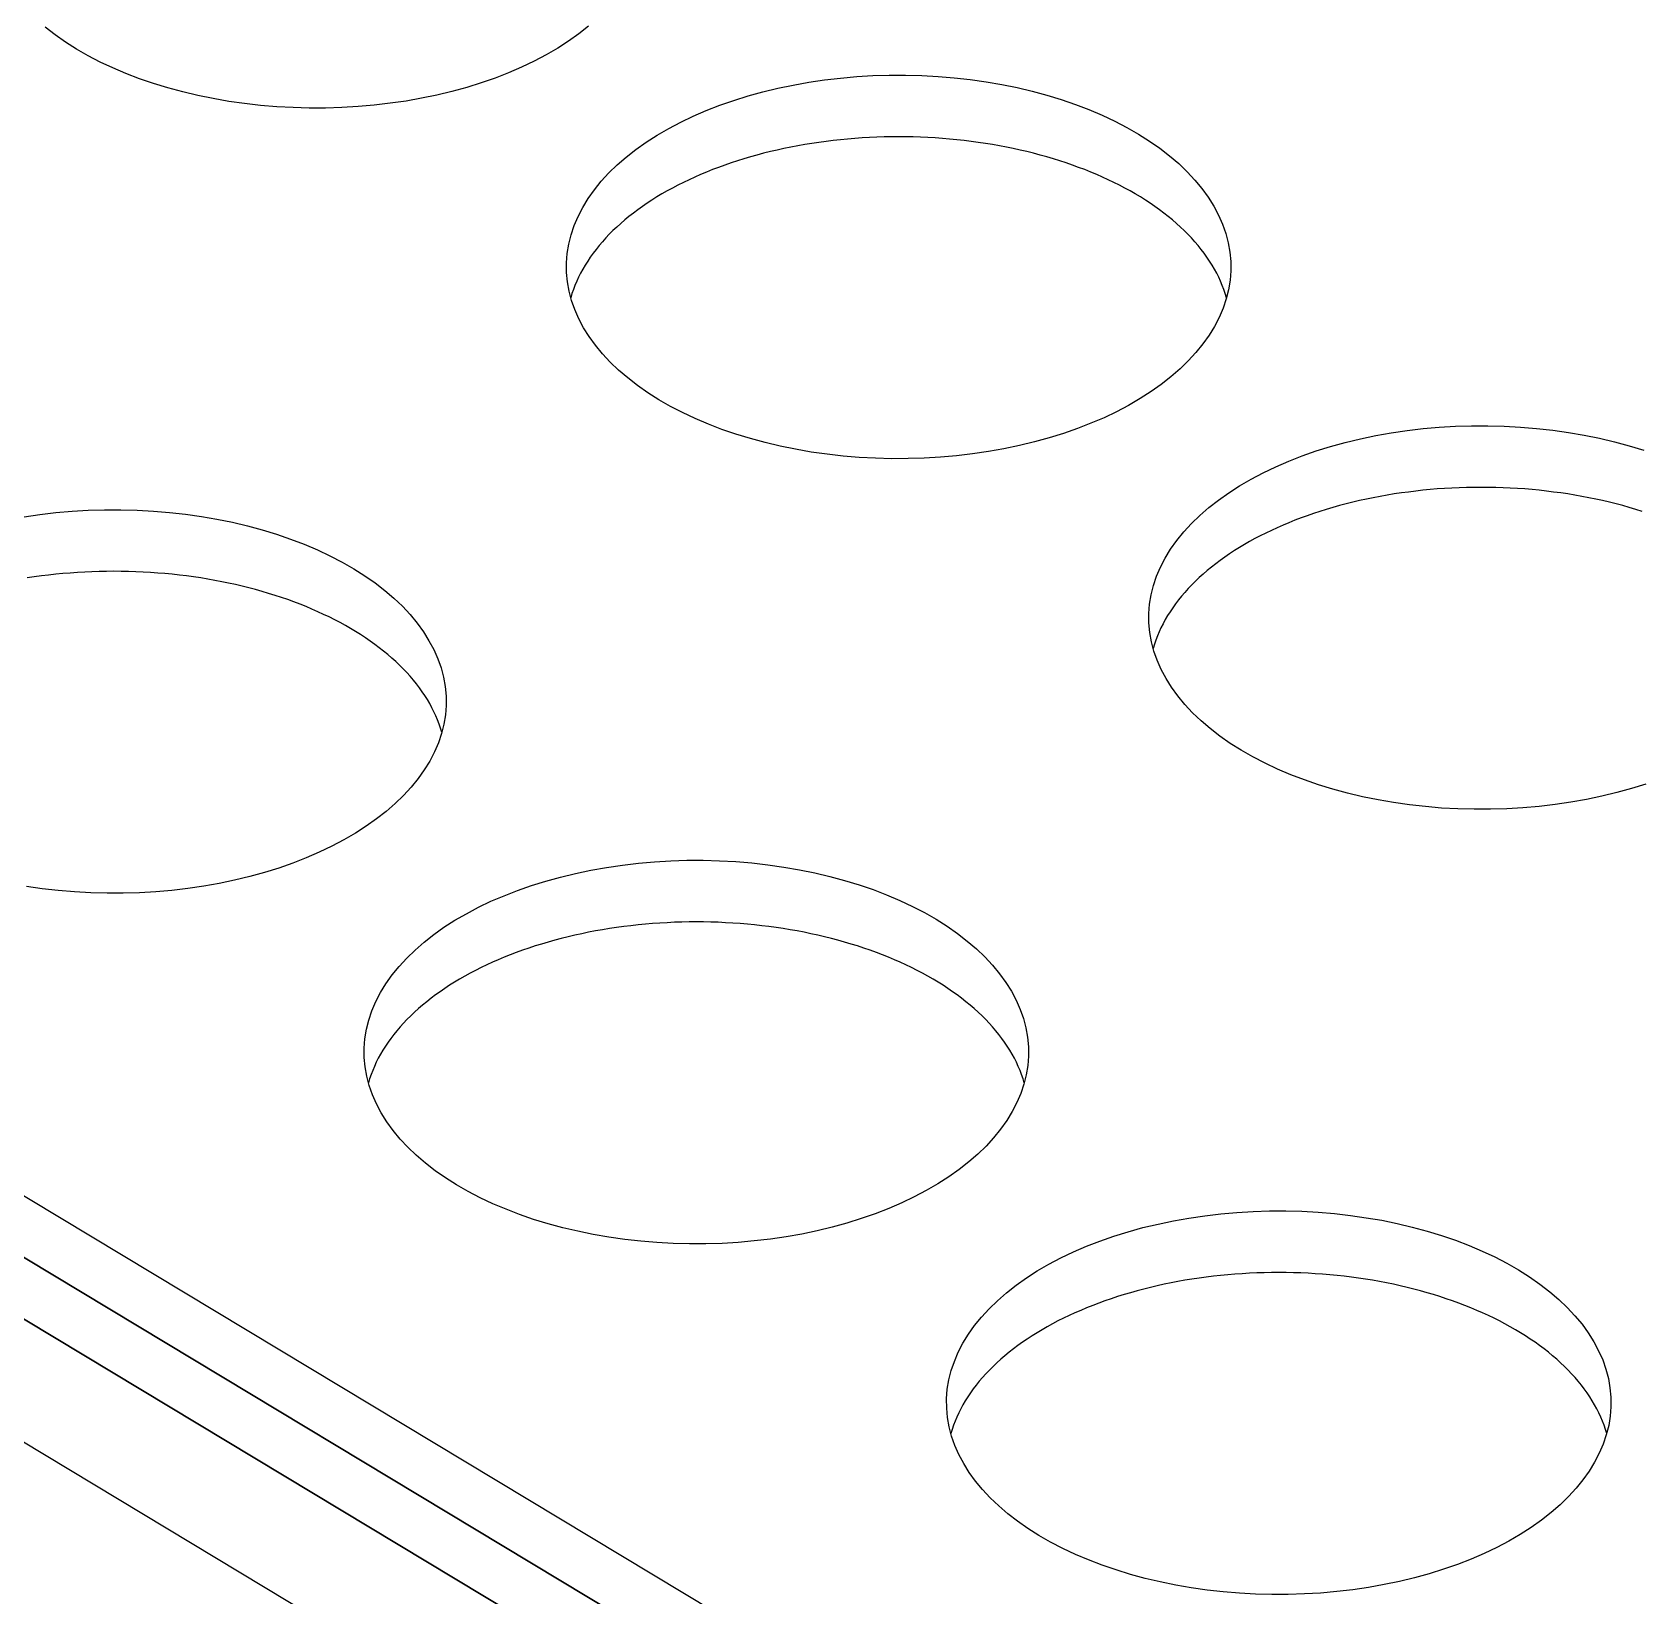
# Model space of a CAD drawing. Extents: x 2.5 to 24.6, y 0.9 to 36.2.
# Drawn here: x 10.729 to 13.39, y 8.848 to 11.437 of the extents above; entities that cross this region are included whole.
import ezdxf

# ---------------------------------------------------------------- set-up
doc = ezdxf.new("R2010")
doc.units = 0
doc.layers.get('0').update_dxf_attribs({"linetype": 'CONTINUOUS'})
doc.layers.add('RAILS', color=254, linetype='CONTINUOUS')

# ---------------------------------------------------------------- blocks, each defined once
blk = doc.blocks.new('A$C41153C96')
at = {"color": 0, "linetype": 'CONTINUOUS', "extrusion": (1e-16, 0.816497, 0.57735)}
for p, q in [((0.6922, 4.8906), (8.6527, 0.0989)), ((0.6922, 4.7885), (8.6527, -0.0032)), ((8.6527, -0.0032), (0.6922, 4.7885)), ((0.6922, 4.6864), (8.6527, -0.1053)), ((8.6527, -0.1053), (0.6922, 4.6864)), ((8.6527, -0.3094), (0.6922, 4.4823))]:
    blk.add_line(p, q, dxfattribs=at)
at = {"color": 0, "linetype": 'CONTINUOUS'}
for points in [[(4.7567, 4.8532, 0), (4.7367, 4.8427, 0), (4.7159, 4.8327, 0), (4.6943, 4.8234, 0), (4.6719, 4.8147, 0), (4.6488, 4.8066, 0), (4.625, 4.7992, 0), (4.6007, 4.7925, 0), (4.5758, 4.7865, 0), (4.5504, 4.7812, 0), (4.5246, 4.7766, 0), (4.4984, 4.7728, 0), (4.472, 4.7697, 0), (4.4453, 4.7673, 0), (4.4184, 4.7658, 0), (4.3915, 4.7649, 0), (4.3645, 4.7649, 0), (4.3375, 4.7656, 0), (4.3106, 4.7671, 0), (4.2839, 4.7693, 0), (4.2574, 4.7723, 0), (4.2312, 4.776, 0), (4.2054, 4.7805, 0), (4.1799, 4.7857, 0), (4.1549, 4.7916, 0), (4.1305, 4.7982, 0), (4.1066, 4.8055, 0), (4.0834, 4.8134, 0), (4.0609, 4.8221, 0), (4.0392, 4.8313, 0), (4.0182, 4.8411, 0), (3.9982, 4.8516, 0), (3.979, 4.8625, 0), (3.9608, 4.8741, 0), (3.9436, 4.8861, 0), (3.9274, 4.8986, 0)], [(4.8268, 4.9005, 0), (4.8108, 4.8879, 0), (4.7937, 4.8758, 0), (4.7757, 4.8643, 0), (4.7567, 4.8532, 0)], [(5.7208, 4.2728, 0), (5.7009, 4.2623, 0), (5.6801, 4.2524, 0), (5.6585, 4.2431, 0), (5.6361, 4.2344, 0), (5.613, 4.2263, 0), (5.5892, 4.2189, 0), (5.5648, 4.2122, 0), (5.5399, 4.2062, 0), (5.5145, 4.2008, 0), (5.4887, 4.1963, 0), (5.4626, 4.1924, 0), (5.4361, 4.1893, 0), (5.4094, 4.187, 0), (5.3826, 4.1854, 0), (5.3556, 4.1846, 0), (5.3286, 4.1845, 0), (5.3017, 4.1852, 0), (5.2748, 4.1867, 0), (5.2481, 4.1889, 0), (5.2216, 4.1919, 0), (5.1954, 4.1956, 0), (5.1695, 4.2001, 0), (5.1441, 4.2053, 0), (5.1191, 4.2112, 0), (5.0946, 4.2178, 0), (5.0708, 4.2251, 0), (5.0476, 4.2331, 0), (5.0251, 4.2417, 0), (5.0033, 4.2509, 0), (4.9824, 4.2608, 0), (4.9623, 4.2712, 0), (4.9432, 4.2822, 0), (4.925, 4.2937, 0), (4.9078, 4.3057, 0), (4.8916, 4.3182, 0), (4.8765, 4.3311, 0), (4.8625, 4.3445, 0), (4.8497, 4.3582, 0), (4.8381, 4.3722, 0), (4.8277, 4.3866, 0), (4.8185, 4.4013, 0), (4.8106, 4.4162, 0), (4.8039, 4.4313, 0), (4.7985, 4.4466, 0), (4.7945, 4.462, 0), (4.7917, 4.4775, 0), (4.7903, 4.493, 0), (4.7902, 4.5086, 0), (4.7914, 4.5242, 0), (4.794, 4.5397, 0), (4.7979, 4.5551, 0), (4.803, 4.5704, 0), (4.8095, 4.5855, 0), (4.8172, 4.6005, 0), (4.8262, 4.6152, 0), (4.8365, 4.6296, 0), (4.8479, 4.6437, 0), (4.8605, 4.6575, 0), (4.8743, 4.6709, 0), (4.8893, 4.6839, 0), (4.9053, 4.6964, 0), (4.9223, 4.7085, 0), (4.9404, 4.7201, 0), (4.9594, 4.7312, 0), (4.9793, 4.7417, 0), (5.0001, 4.7516, 0), (5.0217, 4.7609, 0), (5.0441, 4.7696, 0), (5.0672, 4.7777, 0), (5.091, 4.7851, 0), (5.1154, 4.7918, 0), (5.1403, 4.7978, 0), (5.1656, 4.8031, 0), (5.1914, 4.8077, 0), (5.2176, 4.8116, 0), (5.2441, 4.8147, 0), (5.2707, 4.817, 0), (5.2976, 4.8186, 0), (5.3246, 4.8194, 0), (5.3516, 4.8195, 0), (5.3785, 4.8188, 0), (5.4054, 4.8173, 0), (5.4321, 4.8151, 0), (5.4586, 4.8121, 0), (5.4848, 4.8083, 0), (5.5107, 4.8039, 0), (5.5361, 4.7987, 0), (5.5611, 4.7928, 0), (5.5856, 4.7862, 0), (5.6094, 4.7789, 0), (5.6326, 4.7709, 0), (5.6551, 4.7623, 0), (5.6769, 4.753, 0), (5.6978, 4.7432, 0), (5.7179, 4.7328, 0), (5.737, 4.7218, 0), (5.7552, 4.7103, 0), (5.7724, 4.6983, 0), (5.7886, 4.6858, 0), (5.8037, 4.6729, 0), (5.8176, 4.6595, 0), (5.8304, 4.6458, 0), (5.8421, 4.6318, 0), (5.8525, 4.6174, 0), (5.8617, 4.6027, 0), (5.8696, 4.5878, 0), (5.8763, 4.5727, 0), (5.8816, 4.5574, 0), (5.8857, 4.542, 0), (5.8884, 4.5265, 0), (5.8899, 4.511, 0), (5.89, 4.4954, 0), (5.8887, 4.4798, 0), (5.8862, 4.4643, 0), (5.8823, 4.4489, 0), (5.8772, 4.4336, 0), (5.8707, 4.4184, 0), (5.863, 4.4035, 0), (5.854, 4.3888, 0), (5.8437, 4.3744, 0), (5.8323, 4.3603, 0), (5.8196, 4.3465, 0), (5.8059, 4.3331, 0), (5.7909, 4.3201, 0), (5.7749, 4.3076, 0), (5.7579, 4.2955, 0), (5.7398, 4.2839, 0), (5.7208, 4.2728, 0)], [(5.883, 4.451, 0), (5.8809, 4.4578, 0), (5.8785, 4.4647, 0), (5.8759, 4.4715, 0), (5.8731, 4.4783, 0), (5.87, 4.4851, 0), (5.8666, 4.4918, 0), (5.8629, 4.4985, 0), (5.859, 4.5051, 0), (5.8549, 4.5117, 0), (5.8505, 4.5182, 0), (5.8459, 4.5247, 0), (5.841, 4.531, 0), (5.8359, 4.5374, 0), (5.8305, 4.5437, 0), (5.8249, 4.5499, 0), (5.8191, 4.556, 0), (5.813, 4.562, 0), (5.8067, 4.568, 0), (5.8002, 4.5739, 0), (5.7935, 4.5797, 0), (5.7865, 4.5854, 0), (5.7793, 4.5911, 0), (5.7719, 4.5966, 0), (5.7643, 4.602, 0), (5.7565, 4.6074, 0), (5.7485, 4.6126, 0), (5.7403, 4.6178, 0), (5.7319, 4.6228, 0), (5.7233, 4.6277, 0), (5.7145, 4.6326, 0), (5.7055, 4.6372, 0), (5.6964, 4.6418, 0), (5.6871, 4.6463, 0), (5.6776, 4.6507, 0), (5.668, 4.6549, 0), (5.6582, 4.659, 0), (5.6482, 4.663, 0), (5.6381, 4.6668, 0), (5.6278, 4.6706, 0), (5.6174, 4.6742, 0), (5.6069, 4.6776, 0), (5.5963, 4.6809, 0), (5.5855, 4.6841, 0), (5.5746, 4.6872, 0), (5.5636, 4.6901, 0), (5.5525, 4.6928, 0), (5.5412, 4.6955, 0), (5.5299, 4.698, 0), (5.5185, 4.7003, 0), (5.507, 4.7025, 0), (5.4954, 4.7046, 0), (5.4837, 4.7065, 0), (5.472, 4.7082, 0), (5.4602, 4.7098, 0), (5.4484, 4.7113, 0), (5.4365, 4.7126, 0), (5.4245, 4.7137, 0), (5.4126, 4.7147, 0), (5.4005, 4.7156, 0), (5.3885, 4.7162, 0), (5.3764, 4.7168, 0), (5.3643, 4.7172, 0), (5.3522, 4.7174, 0), (5.3401, 4.7175, 0), (5.328, 4.7174, 0), (5.3159, 4.7172, 0), (5.3038, 4.7168, 0), (5.2917, 4.7162, 0), (5.2797, 4.7156, 0), (5.2676, 4.7147, 0), (5.2557, 4.7137, 0), (5.2437, 4.7126, 0), (5.2318, 4.7113, 0), (5.2199, 4.7098, 0), (5.2082, 4.7082, 0), (5.1964, 4.7065, 0), (5.1848, 4.7046, 0), (5.1732, 4.7025, 0), (5.1617, 4.7003, 0), (5.1503, 4.698, 0), (5.139, 4.6955, 0), (5.1277, 4.6928, 0), (5.1166, 4.6901, 0), (5.1056, 4.6872, 0), (5.0947, 4.6841, 0), (5.0839, 4.6809, 0), (5.0733, 4.6776, 0), (5.0628, 4.6742, 0), (5.0524, 4.6706, 0), (5.0421, 4.6668, 0), (5.032, 4.663, 0), (5.0221, 4.659, 0), (5.0122, 4.6549, 0), (5.0026, 4.6507, 0), (4.9931, 4.6463, 0), (4.9838, 4.6418, 0), (4.9747, 4.6372, 0), (4.9657, 4.6326, 0), (4.9569, 4.6277, 0), (4.9483, 4.6228, 0), (4.9399, 4.6178, 0), (4.9317, 4.6126, 0), (4.9237, 4.6074, 0), (4.9159, 4.602, 0), (4.9083, 4.5966, 0), (4.9009, 4.5911, 0), (4.8937, 4.5854, 0), (4.8867, 4.5797, 0), (4.88, 4.5739, 0), (4.8735, 4.568, 0), (4.8672, 4.562, 0), (4.8611, 4.556, 0), (4.8553, 4.5499, 0), (4.8497, 4.5437, 0), (4.8443, 4.5374, 0), (4.8392, 4.531, 0), (4.8343, 4.5247, 0), (4.8297, 4.5182, 0), (4.8253, 4.5117, 0), (4.8211, 4.5051, 0), (4.8172, 4.4985, 0), (4.8136, 4.4918, 0), (4.8102, 4.4851, 0), (4.8071, 4.4783, 0), (4.8043, 4.4715, 0), (4.8017, 4.4647, 0), (4.7993, 4.4578, 0), (4.7973, 4.451, 0)], [(6.5771, 3.6459, 0), (6.5534, 3.6385, 0), (6.529, 3.6318, 0), (6.5041, 3.6258, 0), (6.4787, 3.6205, 0), (6.4529, 3.6159, 0), (6.4267, 3.6121, 0), (6.4003, 3.609, 0), (6.3736, 3.6066, 0), (6.3467, 3.605, 0), (6.3198, 3.6042, 0), (6.2928, 3.6042, 0), (6.2658, 3.6049, 0), (6.2389, 3.6063, 0), (6.2122, 3.6086, 0), (6.1857, 3.6115, 0), (6.1595, 3.6153, 0), (6.1337, 3.6197, 0), (6.1082, 3.625, 0), (6.0832, 3.6309, 0), (6.0588, 3.6375, 0), (6.0349, 3.6448, 0), (6.0117, 3.6527, 0), (5.9892, 3.6613, 0), (5.9675, 3.6706, 0), (5.9466, 3.6804, 0), (5.9265, 3.6908, 0), (5.9073, 3.7018, 0), (5.8891, 3.7133, 0), (5.8719, 3.7254, 0), (5.8558, 3.7378, 0), (5.8407, 3.7508, 0), (5.8267, 3.7641, 0), (5.8139, 3.7778, 0), (5.8023, 3.7919, 0), (5.7918, 3.8063, 0), (5.7827, 3.8209, 0), (5.7747, 3.8358, 0), (5.7681, 3.8509, 0), (5.7627, 3.8662, 0), (5.7586, 3.8816, 0), (5.7559, 3.8971, 0), (5.7545, 3.9127, 0), (5.7544, 3.9282, 0), (5.7556, 3.9438, 0), (5.7581, 3.9593, 0), (5.762, 3.9748, 0), (5.7672, 3.9901, 0), (5.7736, 4.0052, 0), (5.7814, 4.0201, 0), (5.7904, 4.0348, 0), (5.8006, 4.0492, 0), (5.8121, 4.0633, 0), (5.8247, 4.0771, 0), (5.8385, 4.0905, 0), (5.8534, 4.1035, 0), (5.8694, 4.1161, 0), (5.8865, 4.1281, 0), (5.9045, 4.1397, 0), (5.9235, 4.1508, 0), (5.9435, 4.1613, 0), (5.9643, 4.1712, 0), (5.9859, 4.1806, 0), (6.0083, 4.1893, 0), (6.0314, 4.1973, 0), (6.0552, 4.2047, 0), (6.0795, 4.2115, 0), (6.1044, 4.2175, 0), (6.1298, 4.2228, 0), (6.1556, 4.2274, 0), (6.1818, 4.2312, 0), (6.2082, 4.2343, 0), (6.2349, 4.2366, 0), (6.2618, 4.2382, 0), (6.2887, 4.239, 0), (6.3157, 4.2391, 0), (6.3427, 4.2384, 0), (6.3696, 4.2369, 0), (6.3963, 4.2347, 0), (6.4228, 4.2317, 0), (6.449, 4.228, 0), (6.4748, 4.2235, 0), (6.5003, 4.2183, 0), (6.5253, 4.2124, 0), (6.5497, 4.2058, 0), (6.5736, 4.1985, 0)], [(6.5711, 4.0972, 0), (6.5604, 4.1006, 0), (6.5496, 4.1038, 0), (6.5387, 4.1068, 0), (6.5277, 4.1097, 0), (6.5166, 4.1125, 0), (6.5054, 4.1151, 0), (6.4941, 4.1176, 0), (6.4826, 4.12, 0), (6.4711, 4.1221, 0), (6.4596, 4.1242, 0), (6.4479, 4.1261, 0), (6.4362, 4.1278, 0), (6.4244, 4.1294, 0), (6.4126, 4.1309, 0), (6.4006, 4.1322, 0), (6.3887, 4.1334, 0), (6.3767, 4.1344, 0), (6.3647, 4.1352, 0), (6.3526, 4.1359, 0), (6.3406, 4.1364, 0), (6.3285, 4.1368, 0), (6.3164, 4.137, 0), (6.3042, 4.1371, 0), (6.2921, 4.137, 0), (6.28, 4.1368, 0), (6.2679, 4.1364, 0), (6.2559, 4.1359, 0), (6.2438, 4.1352, 0), (6.2318, 4.1344, 0), (6.2198, 4.1334, 0), (6.2079, 4.1322, 0), (6.196, 4.1309, 0), (6.1841, 4.1294, 0), (6.1723, 4.1278, 0), (6.1606, 4.1261, 0), (6.1489, 4.1242, 0), (6.1374, 4.1221, 0), (6.1259, 4.12, 0), (6.1144, 4.1176, 0), (6.1031, 4.1151, 0), (6.0919, 4.1125, 0), (6.0808, 4.1097, 0), (6.0698, 4.1068, 0), (6.0589, 4.1038, 0), (6.0481, 4.1006, 0), (6.0374, 4.0972, 0), (6.0269, 4.0938, 0), (6.0165, 4.0902, 0), (6.0063, 4.0865, 0), (5.9962, 4.0826, 0), (5.9862, 4.0786, 0), (5.9764, 4.0745, 0), (5.9668, 4.0703, 0), (5.9573, 4.0659, 0), (5.948, 4.0615, 0), (5.9388, 4.0569, 0), (5.9299, 4.0522, 0), (5.9211, 4.0474, 0), (5.9125, 4.0424, 0), (5.9041, 4.0374, 0), (5.8959, 4.0323, 0), (5.8879, 4.027, 0), (5.88, 4.0217, 0), (5.8724, 4.0162, 0), (5.865, 4.0107, 0), (5.8579, 4.0051, 0), (5.8509, 3.9994, 0), (5.8441, 3.9935, 0), (5.8376, 3.9876, 0), (5.8313, 3.9817, 0), (5.8253, 3.9756, 0), (5.8194, 3.9695, 0), (5.8138, 3.9633, 0), (5.8085, 3.957, 0), (5.8033, 3.9507, 0), (5.7984, 3.9443, 0), (5.7938, 3.9378, 0), (5.7894, 3.9313, 0), (5.7853, 3.9247, 0), (5.7814, 3.9181, 0), (5.7778, 3.9114, 0), (5.7744, 3.9047, 0), (5.7713, 3.898, 0), (5.7684, 3.8912, 0), (5.7658, 3.8843, 0), (5.7635, 3.8775, 0), (5.7614, 3.8706, 0)], [(4.4218, 3.5535, 0), (4.4018, 3.5429, 0), (4.381, 3.533, 0), (4.3594, 3.5237, 0), (4.337, 3.515, 0), (4.3139, 3.5069, 0), (4.2901, 3.4995, 0), (4.2658, 3.4928, 0), (4.2409, 3.4868, 0), (4.2155, 3.4815, 0), (4.1897, 3.4769, 0), (4.1635, 3.4731, 0), (4.1371, 3.47, 0), (4.1104, 3.4676, 0), (4.0835, 3.466, 0), (4.0566, 3.4652, 0), (4.0296, 3.4651, 0), (4.0026, 3.4659, 0), (3.9758, 3.4673, 0), (3.949, 3.4695, 0), (3.9225, 3.4725, 0), (3.8963, 3.4763, 0)], [(3.8924, 4.0884, 0), (3.9186, 4.0922, 0), (3.945, 4.0953, 0), (3.9717, 4.0976, 0), (3.9986, 4.0992, 0), (4.0255, 4.1, 0), (4.0525, 4.1001, 0), (4.0795, 4.0994, 0), (4.1064, 4.0979, 0), (4.1331, 4.0957, 0), (4.1596, 4.0927, 0), (4.1858, 4.089, 0), (4.2116, 4.0845, 0), (4.2371, 4.0793, 0), (4.2621, 4.0734, 0), (4.2865, 4.0668, 0), (4.3104, 4.0595, 0), (4.3336, 4.0515, 0), (4.3561, 4.0429, 0), (4.3778, 4.0337, 0), (4.3987, 4.0238, 0), (4.4188, 4.0134, 0), (4.438, 4.0024, 0), (4.4562, 3.9909, 0), (4.4734, 3.9789, 0), (4.4896, 3.9664, 0), (4.5046, 3.9535, 0), (4.5186, 3.9402, 0), (4.5314, 3.9264, 0), (4.543, 3.9124, 0), (4.5535, 3.898, 0), (4.5626, 3.8833, 0), (4.5706, 3.8685, 0), (4.5772, 3.8533, 0), (4.5826, 3.8381, 0), (4.5867, 3.8227, 0), (4.5894, 3.8072, 0), (4.5908, 3.7916, 0), (4.5909, 3.776, 0), (4.5897, 3.7604, 0), (4.5872, 3.7449, 0), (4.5833, 3.7295, 0), (4.5781, 3.7142, 0), (4.5717, 3.6991, 0), (4.5639, 3.6841, 0), (4.5549, 3.6694, 0), (4.5447, 3.655, 0), (4.5332, 3.6409, 0), (4.5206, 3.6271, 0), (4.5068, 3.6137, 0), (4.4919, 3.6007, 0), (4.4759, 3.5882, 0), (4.4588, 3.5761, 0), (4.4408, 3.5645, 0), (4.4218, 3.5535, 0)], [(4.5839, 3.7316, 0), (4.5818, 3.7385, 0), (4.5795, 3.7453, 0), (4.5769, 3.7522, 0), (4.574, 3.759, 0), (4.5709, 3.7657, 0), (4.5675, 3.7724, 0), (4.5639, 3.7791, 0), (4.56, 3.7857, 0), (4.5559, 3.7923, 0), (4.5515, 3.7988, 0), (4.5469, 3.8053, 0), (4.542, 3.8117, 0), (4.5369, 3.818, 0), (4.5315, 3.8243, 0), (4.5259, 3.8305, 0), (4.5201, 3.8366, 0), (4.514, 3.8427, 0), (4.5077, 3.8486, 0), (4.5012, 3.8545, 0), (4.4944, 3.8603, 0), (4.4874, 3.8661, 0), (4.4803, 3.8717, 0), (4.4729, 3.8772, 0), (4.4653, 3.8827, 0), (4.4574, 3.888, 0), (4.4494, 3.8933, 0), (4.4412, 3.8984, 0), (4.4328, 3.9034, 0), (4.4242, 3.9084, 0), (4.4154, 3.9132, 0), (4.4065, 3.9179, 0), (4.3973, 3.9225, 0), (4.388, 3.9269, 0), (4.3785, 3.9313, 0), (4.3689, 3.9355, 0), (4.3591, 3.9396, 0), (4.3491, 3.9436, 0), (4.339, 3.9475, 0), (4.3288, 3.9512, 0), (4.3184, 3.9548, 0), (4.3079, 3.9582, 0), (4.2972, 3.9616, 0), (4.2864, 3.9647, 0), (4.2755, 3.9678, 0), (4.2645, 3.9707, 0), (4.2534, 3.9735, 0), (4.2422, 3.9761, 0), (4.2309, 3.9786, 0), (4.2195, 3.9809, 0), (4.208, 3.9831, 0), (4.1964, 3.9852, 0), (4.1847, 3.9871, 0), (4.173, 3.9888, 0), (4.1612, 3.9904, 0), (4.1494, 3.9919, 0), (4.1375, 3.9932, 0), (4.1255, 3.9943, 0), (4.1135, 3.9953, 0), (4.1015, 3.9962, 0), (4.0894, 3.9969, 0), (4.0774, 3.9974, 0), (4.0653, 3.9978, 0), (4.0532, 3.998, 0), (4.0411, 3.9981, 0), (4.0289, 3.998, 0), (4.0168, 3.9978, 0), (4.0047, 3.9974, 0), (3.9927, 3.9969, 0), (3.9806, 3.9962, 0), (3.9686, 3.9953, 0), (3.9566, 3.9943, 0), (3.9447, 3.9932, 0), (3.9328, 3.9919, 0), (3.9209, 3.9904, 0), (3.9091, 3.9888, 0), (3.8974, 3.9871, 0)], [(5.3859, 2.9731, 0), (5.366, 2.9626, 0), (5.3452, 2.9527, 0), (5.3236, 2.9433, 0), (5.3012, 2.9346, 0), (5.2781, 2.9266, 0), (5.2543, 2.9192, 0), (5.2299, 2.9124, 0), (5.205, 2.9064, 0), (5.1797, 2.9011, 0), (5.1539, 2.8965, 0), (5.1277, 2.8927, 0), (5.1012, 2.8896, 0), (5.0746, 2.8872, 0), (5.0477, 2.8857, 0), (5.0207, 2.8849, 0), (4.9938, 2.8848, 0), (4.9668, 2.8855, 0), (4.9399, 2.887, 0), (4.9132, 2.8892, 0), (4.8867, 2.8922, 0), (4.8605, 2.8959, 0), (4.8346, 2.9004, 0), (4.8092, 2.9056, 0), (4.7842, 2.9115, 0), (4.7597, 2.9181, 0), (4.7359, 2.9254, 0), (4.7127, 2.9334, 0), (4.6902, 2.942, 0), (4.6684, 2.9512, 0), (4.6475, 2.9611, 0), (4.6274, 2.9715, 0), (4.6083, 2.9825, 0), (4.5901, 2.994, 0), (4.5729, 3.006, 0), (4.5567, 3.0185, 0), (4.5416, 3.0314, 0), (4.5277, 3.0447, 0), (4.5149, 3.0584, 0), (4.5032, 3.0725, 0), (4.4928, 3.0869, 0), (4.4836, 3.1015, 0), (4.4757, 3.1164, 0), (4.469, 3.1315, 0), (4.4637, 3.1468, 0), (4.4596, 3.1622, 0), (4.4569, 3.1777, 0), (4.4554, 3.1933, 0), (4.4553, 3.2089, 0), (4.4566, 3.2245, 0), (4.4591, 3.24, 0), (4.463, 3.2554, 0), (4.4681, 3.2707, 0), (4.4746, 3.2858, 0), (4.4823, 3.3007, 0), (4.4913, 3.3154, 0), (4.5016, 3.3299, 0), (4.513, 3.344, 0), (4.5257, 3.3577, 0), (4.5395, 3.3712, 0), (4.5544, 3.3841, 0), (4.5704, 3.3967, 0), (4.5874, 3.4088, 0), (4.6055, 3.4204, 0), (4.6245, 3.4314, 0), (4.6444, 3.4419, 0), (4.6652, 3.4519, 0), (4.6868, 3.4612, 0), (4.7092, 3.4699, 0), (4.7324, 3.478, 0), (4.7561, 3.4854, 0), (4.7805, 3.4921, 0), (4.8054, 3.4981, 0), (4.8308, 3.5034, 0), (4.8566, 3.508, 0), (4.8827, 3.5118, 0), (4.9092, 3.5149, 0), (4.9359, 3.5173, 0), (4.9627, 3.5189, 0), (4.9897, 3.5197, 0), (5.0167, 3.5197, 0), (5.0436, 3.519, 0), (5.0705, 3.5176, 0), (5.0972, 3.5153, 0), (5.1237, 3.5123, 0), (5.1499, 3.5086, 0), (5.1758, 3.5041, 0), (5.2012, 3.4989, 0), (5.2262, 3.493, 0), (5.2507, 3.4864, 0), (5.2745, 3.4791, 0), (5.2977, 3.4712, 0), (5.3202, 3.4625, 0), (5.342, 3.4533, 0), (5.3629, 3.4435, 0), (5.383, 3.4331, 0), (5.4021, 3.4221, 0), (5.4203, 3.4106, 0), (5.4375, 3.3986, 0), (5.4537, 3.3861, 0), (5.4688, 3.3731, 0), (5.4828, 3.3598, 0), (5.4956, 3.3461, 0), (5.5072, 3.332, 0), (5.5176, 3.3176, 0), (5.5268, 3.303, 0), (5.5347, 3.2881, 0), (5.5414, 3.273, 0), (5.5468, 3.2577, 0), (5.5508, 3.2423, 0), (5.5536, 3.2268, 0), (5.555, 3.2112, 0), (5.5551, 3.1956, 0), (5.5539, 3.1801, 0), (5.5513, 3.1646, 0), (5.5475, 3.1491, 0), (5.5423, 3.1338, 0), (5.5358, 3.1187, 0), (5.5281, 3.1038, 0), (5.5191, 3.0891, 0), (5.5088, 3.0747, 0), (5.4974, 3.0605, 0), (5.4848, 3.0468, 0), (5.471, 3.0334, 0), (5.4561, 3.0204, 0), (5.4401, 3.0078, 0), (5.423, 2.9957, 0), (5.405, 2.9842, 0), (5.3859, 2.9731, 0)], [(5.5481, 3.1512, 0), (5.546, 3.1581, 0), (5.5436, 3.165, 0), (5.541, 3.1718, 0), (5.5382, 3.1786, 0), (5.5351, 3.1854, 0), (5.5317, 3.1921, 0), (5.5281, 3.1987, 0), (5.5242, 3.2054, 0), (5.52, 3.2119, 0), (5.5156, 3.2185, 0), (5.511, 3.2249, 0), (5.5061, 3.2313, 0), (5.501, 3.2377, 0), (5.4956, 3.2439, 0), (5.49, 3.2501, 0), (5.4842, 3.2563, 0), (5.4781, 3.2623, 0), (5.4718, 3.2683, 0), (5.4653, 3.2742, 0), (5.4586, 3.28, 0), (5.4516, 3.2857, 0), (5.4444, 3.2913, 0), (5.437, 3.2969, 0), (5.4294, 3.3023, 0), (5.4216, 3.3077, 0), (5.4136, 3.3129, 0), (5.4054, 3.318, 0), (5.397, 3.3231, 0), (5.3884, 3.328, 0), (5.3796, 3.3328, 0), (5.3706, 3.3375, 0), (5.3615, 3.3421, 0), (5.3522, 3.3466, 0), (5.3427, 3.3509, 0), (5.3331, 3.3552, 0), (5.3233, 3.3593, 0), (5.3133, 3.3632, 0), (5.3032, 3.3671, 0), (5.2929, 3.3708, 0), (5.2825, 3.3744, 0), (5.272, 3.3779, 0), (5.2614, 3.3812, 0), (5.2506, 3.3844, 0), (5.2397, 3.3874, 0), (5.2287, 3.3904, 0), (5.2176, 3.3931, 0), (5.2063, 3.3958, 0), (5.195, 3.3982, 0), (5.1836, 3.4006, 0), (5.1721, 3.4028, 0), (5.1605, 3.4048, 0), (5.1489, 3.4067, 0), (5.1371, 3.4085, 0), (5.1254, 3.4101, 0), (5.1135, 3.4115, 0), (5.1016, 3.4128, 0), (5.0897, 3.414, 0), (5.0777, 3.415, 0), (5.0656, 3.4158, 0), (5.0536, 3.4165, 0), (5.0415, 3.4171, 0), (5.0294, 3.4174, 0), (5.0173, 3.4177, 0), (5.0052, 3.4177, 0), (4.9931, 3.4177, 0), (4.981, 3.4174, 0), (4.9689, 3.4171, 0), (4.9568, 3.4165, 0), (4.9448, 3.4158, 0), (4.9328, 3.415, 0), (4.9208, 3.414, 0), (4.9088, 3.4128, 0), (4.8969, 3.4115, 0), (4.8851, 3.4101, 0), (4.8733, 3.4085, 0), (4.8616, 3.4067, 0), (4.8499, 3.4048, 0), (4.8383, 3.4028, 0), (4.8268, 3.4006, 0), (4.8154, 3.3982, 0), (4.8041, 3.3958, 0), (4.7929, 3.3931, 0), (4.7817, 3.3904, 0), (4.7707, 3.3874, 0), (4.7598, 3.3844, 0), (4.7491, 3.3812, 0), (4.7384, 3.3779, 0), (4.7279, 3.3744, 0), (4.7175, 3.3708, 0), (4.7072, 3.3671, 0), (4.6971, 3.3632, 0), (4.6872, 3.3593, 0), (4.6774, 3.3552, 0), (4.6677, 3.3509, 0), (4.6582, 3.3466, 0), (4.6489, 3.3421, 0), (4.6398, 3.3375, 0), (4.6308, 3.3328, 0), (4.622, 3.328, 0), (4.6134, 3.3231, 0), (4.605, 3.318, 0), (4.5968, 3.3129, 0), (4.5888, 3.3077, 0), (4.581, 3.3023, 0), (4.5734, 3.2969, 0), (4.566, 3.2913, 0), (4.5588, 3.2857, 0), (4.5518, 3.28, 0), (4.5451, 3.2742, 0), (4.5386, 3.2683, 0), (4.5323, 3.2623, 0), (4.5262, 3.2563, 0), (4.5204, 3.2501, 0), (4.5148, 3.2439, 0), (4.5094, 3.2377, 0), (4.5043, 3.2313, 0), (4.4994, 3.2249, 0), (4.4948, 3.2185, 0), (4.4904, 3.2119, 0), (4.4863, 3.2054, 0), (4.4824, 3.1987, 0), (4.4787, 3.1921, 0), (4.4754, 3.1854, 0), (4.4722, 3.1786, 0), (4.4694, 3.1718, 0), (4.4668, 3.165, 0), (4.4644, 3.1581, 0), (4.4624, 3.1512, 0)], [(6.3501, 2.3927, 0), (6.3301, 2.3822, 0), (6.3094, 2.3723, 0), (6.2877, 2.363, 0), (6.2653, 2.3542, 0), (6.2422, 2.3462, 0), (6.2185, 2.3388, 0), (6.1941, 2.3321, 0), (6.1692, 2.3261, 0), (6.1438, 2.3208, 0), (6.118, 2.3162, 0), (6.0919, 2.3123, 0), (6.0654, 2.3092, 0), (6.0387, 2.3069, 0), (6.0119, 2.3053, 0), (5.9849, 2.3045, 0), (5.9579, 2.3044, 0), (5.9309, 2.3051, 0), (5.9041, 2.3066, 0), (5.8773, 2.3088, 0), (5.8509, 2.3118, 0), (5.8246, 2.3155, 0), (5.7988, 2.32, 0), (5.7733, 2.3252, 0), (5.7484, 2.3311, 0), (5.7239, 2.3377, 0), (5.7, 2.345, 0), (5.6768, 2.353, 0), (5.6543, 2.3616, 0), (5.6326, 2.3708, 0), (5.6117, 2.3807, 0), (5.5916, 2.3911, 0), (5.5724, 2.4021, 0), (5.5542, 2.4136, 0), (5.537, 2.4256, 0), (5.5209, 2.4381, 0), (5.5058, 2.451, 0), (5.4918, 2.4644, 0), (5.479, 2.4781, 0), (5.4674, 2.4922, 0), (5.457, 2.5065, 0), (5.4478, 2.5212, 0), (5.4398, 2.5361, 0), (5.4332, 2.5512, 0), (5.4278, 2.5665, 0), (5.4238, 2.5819, 0), (5.421, 2.5974, 0), (5.4196, 2.6129, 0), (5.4195, 2.6285, 0), (5.4207, 2.6441, 0), (5.4233, 2.6596, 0), (5.4271, 2.675, 0), (5.4323, 2.6903, 0), (5.4387, 2.7055, 0), (5.4465, 2.7204, 0), (5.4555, 2.7351, 0), (5.4657, 2.7495, 0), (5.4772, 2.7636, 0), (5.4898, 2.7774, 0), (5.5036, 2.7908, 0), (5.5185, 2.8038, 0), (5.5345, 2.8163, 0), (5.5516, 2.8284, 0), (5.5696, 2.84, 0), (5.5887, 2.8511, 0), (5.6086, 2.8616, 0), (5.6294, 2.8715, 0), (5.651, 2.8808, 0), (5.6734, 2.8895, 0), (5.6965, 2.8976, 0), (5.7203, 2.905, 0), (5.7446, 2.9117, 0), (5.7695, 2.9177, 0), (5.7949, 2.923, 0), (5.8207, 2.9276, 0), (5.8469, 2.9315, 0), (5.8733, 2.9346, 0), (5.9, 2.9369, 0), (5.9269, 2.9385, 0), (5.9538, 2.9393, 0), (5.9808, 2.9394, 0), (6.0078, 2.9387, 0), (6.0347, 2.9372, 0), (6.0614, 2.935, 0), (6.0879, 2.932, 0), (6.1141, 2.9282, 0), (6.14, 2.9238, 0), (6.1654, 2.9186, 0), (6.1904, 2.9127, 0), (6.2148, 2.9061, 0), (6.2387, 2.8988, 0), (6.2619, 2.8908, 0), (6.2844, 2.8822, 0), (6.3061, 2.873, 0), (6.3271, 2.8631, 0), (6.3471, 2.8527, 0), (6.3663, 2.8417, 0), (6.3845, 2.8302, 0), (6.4017, 2.8182, 0), (6.4179, 2.8057, 0), (6.4329, 2.7928, 0), (6.4469, 2.7794, 0), (6.4597, 2.7657, 0), (6.4714, 2.7517, 0), (6.4818, 2.7373, 0), (6.491, 2.7226, 0), (6.4989, 2.7077, 0), (6.5056, 2.6926, 0), (6.5109, 2.6774, 0), (6.515, 2.6619, 0), (6.5177, 2.6464, 0), (6.5191, 2.6309, 0), (6.5193, 2.6153, 0), (6.518, 2.5997, 0), (6.5155, 2.5842, 0), (6.5116, 2.5688, 0), (6.5064, 2.5535, 0), (6.5, 2.5383, 0), (6.4922, 2.5234, 0), (6.4832, 2.5087, 0), (6.473, 2.4943, 0), (6.4615, 2.4802, 0), (6.4489, 2.4664, 0), (6.4351, 2.453, 0), (6.4202, 2.44, 0), (6.4042, 2.4275, 0), (6.3872, 2.4154, 0), (6.3691, 2.4038, 0), (6.3501, 2.3927, 0)], [(6.5122, 2.5709, 0), (6.5101, 2.5778, 0), (6.5078, 2.5846, 0), (6.5052, 2.5915, 0), (6.5023, 2.5982, 0), (6.4992, 2.605, 0), (6.4958, 2.6117, 0), (6.4922, 2.6184, 0), (6.4883, 2.625, 0), (6.4842, 2.6316, 0), (6.4798, 2.6381, 0), (6.4752, 2.6446, 0), (6.4703, 2.651, 0), (6.4652, 2.6573, 0), (6.4598, 2.6636, 0), (6.4542, 2.6698, 0), (6.4484, 2.6759, 0), (6.4423, 2.682, 0), (6.436, 2.6879, 0), (6.4295, 2.6938, 0), (6.4227, 2.6996, 0), (6.4158, 2.7053, 0), (6.4086, 2.711, 0), (6.4012, 2.7165, 0), (6.3936, 2.722, 0), (6.3858, 2.7273, 0), (6.3777, 2.7325, 0), (6.3695, 2.7377, 0), (6.3611, 2.7427, 0), (6.3525, 2.7476, 0), (6.3438, 2.7525, 0), (6.3348, 2.7572, 0), (6.3257, 2.7618, 0), (6.3163, 2.7662, 0), (6.3069, 2.7706, 0), (6.2972, 2.7748, 0), (6.2874, 2.7789, 0), (6.2775, 2.7829, 0), (6.2674, 2.7867, 0), (6.2571, 2.7905, 0), (6.2467, 2.794, 0), (6.2362, 2.7975, 0), (6.2255, 2.8008, 0), (6.2148, 2.804, 0), (6.2039, 2.8071, 0), (6.1928, 2.81, 0), (6.1817, 2.8128, 0), (6.1705, 2.8154, 0), (6.1592, 2.8179, 0), (6.1478, 2.8202, 0), (6.1363, 2.8224, 0), (6.1247, 2.8245, 0), (6.113, 2.8264, 0), (6.1013, 2.8281, 0), (6.0895, 2.8297, 0), (6.0777, 2.8312, 0), (6.0658, 2.8325, 0), (6.0538, 2.8336, 0), (6.0418, 2.8346, 0), (6.0298, 2.8355, 0), (6.0178, 2.8361, 0), (6.0057, 2.8367, 0), (5.9936, 2.8371, 0), (5.9815, 2.8373, 0), (5.9694, 2.8374, 0), (5.9573, 2.8373, 0), (5.9451, 2.8371, 0), (5.9331, 2.8367, 0), (5.921, 2.8361, 0), (5.9089, 2.8355, 0), (5.8969, 2.8346, 0), (5.8849, 2.8336, 0), (5.873, 2.8325, 0), (5.8611, 2.8312, 0), (5.8492, 2.8297, 0), (5.8374, 2.8281, 0), (5.8257, 2.8264, 0), (5.814, 2.8245, 0), (5.8025, 2.8224, 0), (5.791, 2.8202, 0), (5.7796, 2.8179, 0), (5.7682, 2.8154, 0), (5.757, 2.8128, 0), (5.7459, 2.81, 0), (5.7349, 2.8071, 0), (5.724, 2.804, 0), (5.7132, 2.8008, 0), (5.7025, 2.7975, 0), (5.692, 2.794, 0), (5.6816, 2.7905, 0), (5.6714, 2.7867, 0), (5.6613, 2.7829, 0), (5.6513, 2.7789, 0), (5.6415, 2.7748, 0), (5.6319, 2.7706, 0), (5.6224, 2.7662, 0), (5.6131, 2.7618, 0), (5.6039, 2.7572, 0), (5.595, 2.7525, 0), (5.5862, 2.7476, 0), (5.5776, 2.7427, 0), (5.5692, 2.7377, 0), (5.561, 2.7325, 0), (5.553, 2.7273, 0), (5.5452, 2.722, 0), (5.5376, 2.7165, 0), (5.5301, 2.711, 0), (5.523, 2.7053, 0), (5.516, 2.6996, 0), (5.5093, 2.6938, 0), (5.5027, 2.6879, 0), (5.4964, 2.682, 0), (5.4904, 2.6759, 0), (5.4845, 2.6698, 0), (5.4789, 2.6636, 0), (5.4736, 2.6573, 0), (5.4684, 2.651, 0), (5.4636, 2.6446, 0), (5.4589, 2.6381, 0), (5.4546, 2.6316, 0), (5.4504, 2.625, 0), (5.4465, 2.6184, 0), (5.4429, 2.6117, 0), (5.4395, 2.605, 0), (5.4364, 2.5982, 0), (5.4335, 2.5915, 0), (5.4309, 2.5846, 0), (5.4286, 2.5778, 0), (5.4265, 2.5709, 0)]]:
    blk.add_polyline3d(points, dxfattribs=at)

msp = doc.modelspace()

# ---------------------------------------------------------------- block references
at = {"layer": 'RAILS'}
msp.add_blockref('A$C41153C96', (6.8231, 6.546), dxfattribs=at)

doc.saveas('drawing.dxf')
